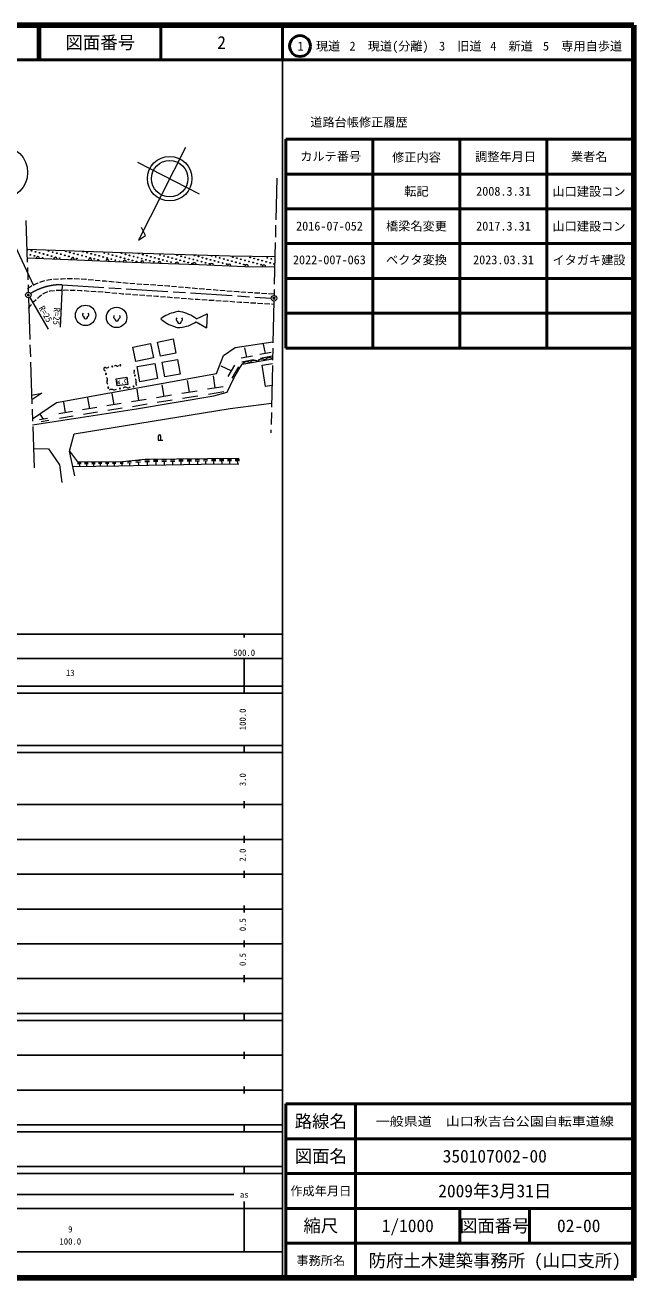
# Model space of a CAD drawing. Units: millimetres, scale not verified. Extents: x 40000 to 680000, y 20000 to 380000.
# Drawn here: x 505006 to 680000, y 20000 to 380000 of the extents above; entities that cross this region are included whole.
import ezdxf
from ezdxf.enums import TextEntityAlignment as Align

# ---------------------------------------------------------------- set-up
doc = ezdxf.new("R2010")
doc.units = ezdxf.units.MM
doc.header["$LTSCALE"] = 1000
doc.header["$PDMODE"] = 32
doc.header["$PDSIZE"] = 500
doc.linetypes.add('CHAIN', pattern=[18.5, 12, -1.5, 3.5, -1.5])
for name, color, linetype, lineweight in [('M-BGD', 7, 'Continuous', 13), ('M-BMK', 2, 'CHAIN', 13), ('M-BMK-SRVR', 3, 'Continuous', 13), ('M-STR-STRC', 7, 'Continuous', 13), ('M-TTL', 2, 'Continuous', 140), ('M-TTL-BAND', 7, 'Continuous', 25), ('M-TTL-FRAM', 2, 'Continuous', 50), ('M-TTL-LINE', 7, 'Continuous', 50)]:
    doc.layers.add(name, color=color, linetype=linetype, lineweight=lineweight)
for name, color, linetype in [('M-BGD-HTXT', 7, 'Continuous'), ('M-OTRS', 6, 'Continuous'), ('M-TTL-TXT', 7, 'Continuous')]:
    doc.layers.add(name, color=color, linetype=linetype)
doc.styles.add('ＭＳ ゴシック', font='')
doc.styles.get('ＭＳ ゴシック').set_extended_font_data('MS Gothic')

# ---------------------------------------------------------------- blocks, each defined once
blk = doc.blocks.new('園庭')
at = {"color": 7, "linetype": 'Continuous', "lineweight": 13}
for centre, start, end in [((-0.4, 0.4), 131.4195, 251.1424), ((0.4, 0.4), 288.8576, 48.5806), ((0, -0.25), 172.1402, 7.8598)]:
    blk.add_arc(centre, 0.6, start, end, dxfattribs=at)
blk = doc.blocks.new('記念碑')
at = {"color": 7, "linetype": 'Continuous', "lineweight": 13}
for p, q in [((-0.6, 1.9), (-0.6, 0)), ((-0.6, 0), (1.4, 0)), ((0.6, 0), (0.6, 1.9))]:
    blk.add_line(p, q, dxfattribs=at)
blk.add_arc((0, 1.9), 0.6, 0, 180, dxfattribs=at)

msp = doc.modelspace()

# ---------------------------------------------------------------- linework, layer by layer
at = {"layer": 'M-BGD'}
for p, q in [((505518, 315639), (532928, 314693)), ((532928, 314693), (547854, 314151)), ((547854, 314151), (563844, 313705)), ((563844, 313705), (576818, 313520)), ((505602, 313094), (519900, 312539)), ((519900, 312539), (533157, 311922)), ((533157, 311922), (546206, 311454)), ((546206, 311454), (555092, 311159)), ((555092, 311159), (568136, 310649)), ((568136, 310649), (576749, 310504)), ((509268, 306129), (510695, 306591)), ((511183, 306696), (512661, 306953)), ((513159, 306991), (514657, 307060)), ((515156, 307083), (515678, 307107)), ((515678, 307107), (516655, 307140)), ((517155, 307157), (518458, 307201)), ((518458, 307201), (518654, 307190)), ((519153, 307160), (520650, 307070)), ((521149, 307040), (522501, 306960)), ((522501, 306960), (522646, 306947)), ((523144, 306902), (524639, 306770)), ((525137, 306726), (526631, 306593)), ((527129, 306549), (528102, 306463)), ((528102, 306463), (528623, 306415)), ((529121, 306369), (530614, 306231)), ((531112, 306185), (532606, 306048)), ((533104, 306002), (534598, 305864)), ((505736, 304294), (506817, 305046)), ((506817, 305046), (506982, 305125)), ((507434, 305339), (508745, 305960)), ((508745, 305960), (508792, 305975)), ((509262, 302134), (509750, 302479)), ((510159, 302767), (510498, 303006)), ((510498, 303006), (511511, 303395)), ((511978, 303574), (512223, 303668)), ((512223, 303668), (513457, 303761)), ((513956, 303790), (515455, 303838)), ((515955, 303854), (516682, 303877)), ((516682, 303877), (517454, 303856)), ((517954, 303842), (519453, 303800)), ((519953, 303786), (521034, 303756)), ((521034, 303756), (521452, 303726)), ((521950, 303691), (523447, 303584)), ((523945, 303548), (525442, 303441)), ((525940, 303405), (527436, 303298)), ((527935, 303262), (528354, 303233)), ((528354, 303233), (529430, 303137)), ((529928, 303092), (531422, 302959)), ((531920, 302915), (533028, 302816)), ((533028, 302816), (533415, 302789)), ((533913, 302753), (535410, 302647)), ((535095, 305818), (535100, 305818)), ((535100, 305818), (536592, 305717)), ((535908, 302612), (537405, 302505)), ((537091, 305684), (538587, 305583)), ((537903, 302470), (539400, 302364)), ((539086, 305549), (540583, 305448)), ((541082, 305414), (542578, 305313)), ((543077, 305280), (544574, 305179)), ((545073, 305145), (546248, 305066)), ((546248, 305066), (546569, 305038)), ((547067, 304995), (548561, 304866)), ((549060, 304822), (550554, 304693)), ((551052, 304650), (552546, 304521)), ((553045, 304477), (554539, 304348)), ((555037, 304305), (556335, 304193)), ((556335, 304193), (556532, 304177)), ((557030, 304137), (558525, 304019)), ((559024, 303979), (560519, 303860)), ((561018, 303820), (562513, 303701)), ((563011, 303662), (564507, 303543)), ((565005, 303503), (566301, 303400)), ((566301, 303400), (566500, 303388)), ((566999, 303356), (568497, 303262)), ((568996, 303231), (570493, 303137)), ((570992, 303106), (572489, 303012)), ((572988, 302980), (574485, 302886)), ((574984, 302855), (576481, 302761)), ((505973, 298529), (506552, 299394)), ((506552, 299394), (506851, 299742)), ((507176, 300121), (507567, 300576)), ((507567, 300576), (508238, 301176)), ((508611, 301509), (508737, 301621)), ((508737, 301621), (509262, 302134)), ((539898, 302328), (541395, 302222)), ((541893, 302186), (542860, 302118)), ((542860, 302118), (543389, 302075)), ((543887, 302034), (545383, 301913)), ((545881, 301873), (547376, 301752)), ((547874, 301712), (549370, 301590)), ((549868, 301550), (551363, 301429)), ((551862, 301392), (553358, 301284)), ((553856, 301248), (554639, 301191)), ((554639, 301191), (555353, 301147)), ((555852, 301117), (557349, 301026)), ((557848, 300996), (559346, 300904)), ((559845, 300874), (561342, 300783)), ((561841, 300752), (563338, 300661)), ((563837, 300626), (565333, 300514)), ((565831, 300477), (566700, 300412)), ((566700, 300412), (567328, 300375)), ((567827, 300345), (569324, 300257)), ((569824, 300227), (571321, 300139)), ((571820, 300110), (573317, 300021)), ((573817, 299992), (575314, 299903)), ((575813, 299874), (576506, 299833)), ((554232, 295549), (557341, 297026)), ((557341, 297026), (557166, 293017)), ((554197, 294759), (557166, 293017)), ((536018, 287466), (541086, 288475)), ((541086, 288475), (541901, 284384)), ((543090, 288917), (547586, 289796)), ((543892, 284814), (543090, 288917)), ((547586, 289796), (548388, 285693)), ((565370, 287313), (576258, 288967)), ((574096, 285608), (573541, 288269)), ((536833, 283374), (536018, 287466)), ((548388, 285693), (543892, 284814)), ((560007, 279861), (562025, 285083)), ((562025, 285083), (565370, 287313)), ((570411, 284896), (567093, 284271)), ((568752, 284584), (568197, 287244)), ((575755, 285921), (572437, 285295)), ((575986, 284819), (572667, 284193)), ((541901, 284384), (536833, 283374)), ((537212, 281874), (542296, 282787)), ((537997, 277498), (537212, 281874)), ((542296, 282787), (543081, 278411)), ((544435, 283144), (548796, 283939)), ((545211, 278884), (544435, 283144)), ((548796, 283939), (549572, 279679)), ((564242, 280663), (561321, 282008)), ((565240, 282277), (563245, 279050)), ((566388, 281748), (564394, 278521)), ((565030, 278584), (566461, 281062)), ((566461, 281062), (567428, 282532)), ((570641, 283795), (567323, 283169)), ((567428, 282532), (576147, 284101)), ((573169, 282306), (576117, 282776)), ((574157, 276118), (573169, 282306)), ((513998, 271534), (560007, 279861)), ((531222, 278377), (534266, 278788)), ((531495, 276354), (531222, 278377)), ((534266, 278788), (534539, 276765)), ((543081, 278411), (537997, 277498)), ((549572, 279679), (545211, 278884)), ((552263, 274493), (551715, 277887)), ((559684, 275722), (559125, 279188)), ((563130, 274525), (565030, 278584)), ((506904, 273679), (509845, 274251)), ((509845, 274251), (506950, 272270)), ((530604, 270905), (530090, 274092)), ((534539, 276765), (531495, 276354)), ((537725, 272085), (537199, 275340)), ((547096, 273628), (542792, 272933)), ((544944, 273280), (544407, 276605)), ((554461, 274847), (550066, 274138)), ((561928, 276084), (557441, 275360)), ((562167, 274599), (557681, 273874)), ((559282, 273416), (563130, 274525)), ((575972, 276407), (574157, 276118)), ((507128, 266894), (513998, 271534)), ((516654, 268595), (516161, 271648)), ((525600, 270068), (521561, 269416)), ((523581, 269742), (523077, 272862)), ((532667, 271238), (528541, 270572)), ((539832, 272425), (535617, 271744)), ((540057, 271030), (535843, 270349)), ((537050, 269770), (559282, 273416)), ((547326, 272203), (543022, 271508)), ((554696, 273393), (550301, 272683)), ((563931, 269779), (575856, 271316)), ((507186, 265127), (537050, 269770)), ((511462, 266949), (509196, 266587)), ((510329, 266768), (509363, 268220)), ((518630, 268914), (514677, 268276)), ((518841, 267605), (514888, 266967)), ((519100, 262561), (563931, 269779)), ((525816, 268731), (521777, 268079)), ((532887, 269872), (528761, 269206)), ((511876, 266327), (509610, 265964)), ((517805, 257558), (519100, 262561)), ((507412, 258292), (511742, 258250)), ((511742, 258250), (514949, 253608)), ((519274, 250475), (517805, 257558)), ((517805, 257558), (520118, 254520)), ((514949, 253608), (515614, 248587)), ((518727, 253113), (531992, 253317)), ((520106, 254348), (521100, 254356)), ((520108, 254018), (521103, 254026)), ((520118, 254520), (532977, 254621)), ((520605, 254022), (520611, 253251)), ((522135, 254364), (523116, 254371)), ((522138, 254038), (523118, 254046)), ((522628, 254042), (522634, 253282)), ((524149, 254379), (525116, 254387)), ((524152, 254058), (525118, 254066)), ((524635, 254062), (524641, 253313)), ((526148, 254395), (527100, 254402)), ((526150, 254078), (527103, 254086)), ((526626, 254082), (526632, 253344)), ((528131, 254410), (529070, 254417)), ((528133, 254098), (529072, 254105)), ((528603, 254102), (528608, 253374)), ((530160, 254404), (531099, 254411)), ((530162, 254092), (531101, 254099)), ((530632, 254095), (530637, 253368)), ((531992, 253317), (540518, 253508)), ((532305, 254424), (533244, 254431)), ((532307, 254112), (533246, 254120)), ((532777, 254116), (532782, 253389)), ((532977, 254621), (539547, 255223)), ((534473, 254581), (535525, 254701)), ((534483, 254230), (535535, 254351)), ((535009, 254290), (535032, 253472)), ((536867, 254797), (538197, 254942)), ((536879, 254390), (538209, 254535)), ((537544, 254462), (537572, 253513)), ((539434, 255059), (540764, 255073)), ((539438, 254618), (540768, 254631)), ((539547, 255223), (566464, 255518)), ((540103, 254624), (540114, 253594)), ((540518, 253508), (555587, 253870)), ((541897, 255084), (543209, 255098)), ((541901, 254648), (543214, 254662)), ((542557, 254655), (542568, 253638)), ((544340, 255109), (545636, 255122)), ((544345, 254679), (545640, 254692)), ((544992, 254686), (545002, 253682)), ((546765, 255134), (548043, 255147)), ((546769, 254709), (548047, 254722)), ((547408, 254716), (547418, 253726)), ((549170, 255158), (550431, 255171)), ((549174, 254739), (550435, 254752)), ((549804, 254746), (549814, 253769)), ((551556, 255182), (552800, 255195)), ((551560, 254769), (552804, 254782)), ((552182, 254775), (552192, 253812)), ((553923, 255206), (555150, 255219)), ((553927, 254799), (555155, 254811)), ((554541, 254805), (554551, 253854)), ((555587, 253870), (566431, 253902)), ((556272, 255230), (557482, 255242)), ((556276, 254828), (557487, 254840)), ((556881, 254834), (556891, 253897)), ((558602, 255254), (559796, 255266)), ((558606, 254857), (559800, 254869)), ((559203, 254863), (559213, 253938)), ((560914, 255277), (562091, 255289)), ((560918, 254886), (562095, 254898)), ((561507, 254892), (561516, 253980)), ((563207, 255300), (564369, 255312)), ((563211, 254915), (564373, 254927)), ((563792, 254921), (563801, 254021)), ((565428, 255299), (566590, 255311)), ((565432, 254914), (566594, 254926)), ((566013, 254920), (566022, 254020))]:
    msp.add_line(p, q, dxfattribs=at)
for centre, radius in [((505681, 315470), 120), ((506529, 314001), 120), ((506840, 315160), 120), ((507688, 313690), 120), ((507999, 314849), 120), ((509158, 314538), 120), ((510317, 314228), 120), ((511476, 313917), 120), ((511787, 315076), 120), ((512635, 313607), 120), ((512946, 314766), 120), ((514105, 314455), 120), ((515264, 314145), 120), ((516423, 313834), 120), ((516734, 314993), 120), ((517582, 313523), 120), ((517893, 314683), 120), ((518742, 313213), 120), ((519052, 314372), 120), ((520211, 314061), 120), ((521370, 313751), 120), ((521681, 314910), 120), ((522529, 313440), 120), ((522840, 314599), 120), ((523689, 313130), 120), ((523999, 314289), 120), ((525158, 313978), 120), ((526317, 313668), 120), ((527476, 313357), 120), ((527787, 314516), 120), ((528946, 314206), 120), ((530105, 313895), 120), ((531264, 313584), 120), ((532423, 313274), 120), ((532734, 314433), 120), ((533893, 314122), 120), ((535052, 313812), 120), ((536211, 313501), 120), ((537371, 313191), 120), ((537681, 314350), 120), ((538840, 314039), 120), ((539999, 313729), 120), ((541158, 313418), 120), ((542318, 313107), 120), ((543787, 313956), 120), ((544946, 313645), 120), ((546105, 313335), 120), ((548734, 313873), 120), ((549893, 313562), 120), ((551052, 313252), 120), ((553681, 313789), 120), ((554840, 313479), 120), ((555999, 313168), 120), ((558628, 313706), 120), ((559787, 313396), 120), ((560947, 313085), 120), ((564734, 313312), 120), ((569681, 313229), 120), ((574628, 313146), 120), ((510007, 313069), 120), ((514954, 312986), 120), ((519901, 312902), 120), ((524848, 312819), 120), ((526007, 312509), 120), ((528636, 313046), 120), ((529795, 312736), 120), ((530954, 312425), 120), ((532113, 312115), 120), ((533583, 312963), 120), ((534742, 312653), 120), ((535901, 312342), 120), ((537060, 312031), 120), ((538530, 312880), 120), ((539689, 312569), 120), ((540848, 312259), 120), ((542007, 311948), 120), ((543477, 312797), 120), ((544636, 312486), 120), ((545795, 312176), 120), ((546954, 311865), 120), ((547265, 313024), 120), ((548424, 312714), 120), ((549583, 312403), 120), ((550742, 312092), 120), ((551901, 311782), 120), ((552212, 312941), 120), ((553060, 311471), 120), ((553371, 312630), 120), ((554530, 312320), 120), ((555689, 312009), 120), ((556848, 311699), 120), ((557159, 312858), 120), ((558007, 311388), 120), ((558318, 312547), 120), ((559477, 312237), 120), ((560636, 311926), 120), ((561795, 311615), 120), ((562106, 312775), 120), ((562954, 311305), 120), ((563265, 312464), 120), ((564424, 312153), 120), ((565583, 311843), 120), ((565894, 313002), 120), ((566742, 311532), 120), ((567053, 312691), 120), ((567901, 311222), 120), ((568212, 312381), 120), ((569371, 312070), 120), ((570530, 311760), 120), ((570841, 312919), 120), ((571689, 311449), 120), ((572000, 312608), 120), ((572848, 311138), 120), ((573159, 312297), 120), ((574318, 311987), 120), ((575477, 311676), 120), ((575788, 312835), 120), ((576636, 311366), 120), ((522389, 296587), 2928), ((531325, 295986), 2928)]:
    msp.add_circle(centre, radius, dxfattribs=at)
for centre, radius, start, end in [((508698, 312974), 500, 357.77524, 177.77524), ((513694, 312780), 500, 357.77524, 177.77524), ((518691, 312586), 500, 357.77524, 177.77524), ((523686, 312363), 500, 357.337, 177.337), ((528680, 312130), 500, 357.337, 177.337), ((533675, 311904), 500, 357.9471, 177.9471), ((538672, 311725), 500, 357.9471, 177.9471), ((543669, 311545), 500, 357.9471, 177.9471), ((548666, 311373), 500, 358.09855, 178.09855), ((553663, 311207), 500, 358.09855, 178.09855), ((558659, 311020), 500, 357.75974, 177.75974), ((563655, 310824), 500, 357.75974, 177.75974), ((568652, 310641), 500, 359.03552, 179.03552), ((573651, 310556), 500, 359.03552, 179.03552), ((550385, 287076), 10644, 102.22307, 126.80538), ((551102, 303534), 10644, 228.20595, 252.78825), ((549166, 294782), 2889, 78.88774, 110.97752), ((548045, 288006), 9755, 50.63667, 80.09596), ((549217, 295964), 2889, 244.0338, 276.12358), ((548690, 302811), 9755, 274.91536, 304.37465), ((575230, 282944), 1476, 51.60072, 148.79623), ((528051, 281171), 439, 85.0926, 276.14968), ((528472, 282431), 908, 244.98212, 311.7791), ((530067, 281900), 150, 0, 180), ((530067, 281900), 150, 180, 0), ((531004, 281841), 345, 42.80838, 153.95284), ((531511, 282310), 345, 222.80838, 333.95284), ((532384, 282241), 150, 0, 180), ((532384, 282241), 150, 180, 0), ((536120, 280657), 345, 314.65351, 65.79797), ((568690, 281767), 1476, 51.60072, 148.79623), ((570870, 282160), 1476, 51.60072, 148.79623), ((573050, 282552), 1476, 51.60072, 148.79623), ((528262, 279748), 150, 0, 180), ((528262, 279748), 150, 180, 0), ((527761, 278144), 908, 336.06383, 42.86081), ((529421, 277407), 908, 156.06383, 222.86081), ((536605, 280166), 345, 134.65351, 245.79797), ((536565, 279290), 150, 0, 180), ((536565, 279290), 150, 180, 0), ((536073, 277743), 908, 336.82725, 43.62422), ((537743, 277028), 908, 156.82725, 223.62422), ((528920, 275803), 150, 0, 180), ((528920, 275803), 150, 180, 0), ((529899, 274426), 908, 65.41224, 132.20922), ((530655, 276078), 908, 245.41224, 312.20922), ((532253, 275559), 150, 0, 180), ((532253, 275559), 150, 180, 0), ((533852, 275039), 908, 65.41224, 132.20922), ((534607, 276691), 908, 245.41224, 312.20922), ((536206, 276171), 150, 0, 180), ((536206, 276171), 150, 180, 0)]:
    msp.add_arc(centre, radius, start, end, dxfattribs=at)
at = {"layer": 'M-BMK'}
for p, q in [((577330, 336002), (576562, 302298)), ((505248, 323823), (505928, 303241)), ((515650, 305368), (575745, 301549)), ((505980, 301642), (507594, 252772)), ((576526, 300698), (575663, 262863))]:
    msp.add_line(p, q, dxfattribs=at)
msp.add_arc((515391, 288702), 16668, 89.10933, 121.73369, dxfattribs=at)
at = {"layer": 'M-BMK-SRVR'}
for p, q in [((551098, 344856), (537655, 318208)), ((537293, 340615), (555003, 331548)), ((539662, 319545), (538493, 321793)), ((537655, 318208), (539662, 319545)), ((515650, 305368), (515106, 293192)), ((506353, 301748), (511626, 292602))]:
    msp.add_line(p, q, dxfattribs=at)
for centre, radius in [((546570, 335870), 6388), ((546571, 335861), 5211), ((505954, 302441), 800), ((576544, 301498), 800)]:
    msp.add_circle(centre, radius, dxfattribs=at)
at = {"layer": 'M-OTRS'}
for p in [(505954, 302441), (576544, 301498)]:
    msp.add_point(p, dxfattribs=at)
at = {"layer": 'M-STR-STRC'}
msp.add_line((507521, 305073), (498928, 323547), dxfattribs=at)
msp.add_circle((498112, 337664), 7630, dxfattribs=at)
at = {"layer": 'M-TTL'}
for p, q in [((680000, 380000), (40000, 380000)), ((680000, 20000), (680000, 380000)), ((40000, 20000), (680000, 20000))]:
    msp.add_line(p, q, dxfattribs=at)
at = {"layer": 'M-TTL-BAND'}
for p, q in [((579000, 20000), (579000, 370000)), ((40000, 205000), (579000, 205000)), ((568000, 205000), (568000, 204000)), ((68000, 198000), (579000, 198000)), ((568000, 188000), (568000, 198000)), ((40000, 190000), (579000, 190000)), ((40000, 188000), (579000, 188000)), ((40000, 173000), (579000, 173000)), ((568000, 171000), (568000, 173000)), ((40000, 171000), (579000, 171000)), ((40000, 156000), (579000, 156000)), ((568000, 155000), (568000, 157000)), ((46000, 146000), (579000, 146000)), ((568000, 145000), (568000, 147000)), ((568000, 135000), (568000, 137000)), ((52000, 136000), (579000, 136000)), ((46000, 126000), (579000, 126000)), ((568000, 125000), (568000, 127000)), ((52000, 116000), (579000, 116000)), ((568000, 115000), (568000, 117000)), ((46000, 106000), (579000, 106000)), ((568000, 105000), (568000, 107000)), ((40000, 96000), (579000, 96000)), ((40000, 94000), (579000, 94000)), ((568000, 94000), (568000, 96000)), ((49000, 84000), (579000, 84000)), ((568000, 83000), (568000, 85000)), ((40000, 74000), (579000, 74000)), ((568000, 73000), (568000, 75000)), ((40000, 64000), (579000, 64000)), ((40000, 62000), (579000, 62000)), ((568000, 62000), (568000, 64000)), ((40000, 52000), (579000, 52000)), ((568000, 50000), (568000, 52000)), ((40000, 50000), (579000, 50000)), ((71000, 44000), (565000, 44000)), ((40000, 40000), (579000, 40000)), ((568000, 27500), (568000, 42000)), ((68000, 27500), (579000, 27500))]:
    msp.add_line(p, q, dxfattribs=at)
at = {"layer": 'M-TTL-FRAM'}
for p, q in [((580000, 347197), (580000, 287197)), ((580000, 347197), (680000, 347197)), ((580000, 287197), (680000, 287197)), ((680000, 70000), (580000, 70000)), ((580000, 70000), (580000, 20000))]:
    msp.add_line(p, q, dxfattribs=at)
at = {"layer": 'M-TTL-LINE'}
for p, q in [((508747, 380000), (508747, 370000)), ((509247, 380000), (509247, 370000)), ((543997, 380000), (543997, 370000)), ((579000, 380000), (579000, 370000)), ((40000, 370000), (680000, 370000)), ((605000, 347197), (605000, 287197)), ((630000, 347197), (630000, 287197)), ((655000, 347197), (655000, 287197)), ((580000, 337197), (680000, 337197)), ((580000, 327197), (680000, 327197)), ((580000, 317197), (680000, 317197)), ((580000, 307197), (680000, 307197)), ((580000, 297197), (680000, 297197)), ((600000, 70000), (600000, 20000)), ((680000, 60000), (580000, 60000)), ((680000, 50000), (580000, 50000)), ((680000, 40000), (580000, 40000)), ((630000, 40000), (630000, 30000)), ((650000, 40000), (650000, 30000)), ((680000, 30000), (580000, 30000))]:
    msp.add_line(p, q, dxfattribs=at)
msp.add_circle((584031, 373958), 3000, dxfattribs=at)

# ---------------------------------------------------------------- block references
at = {"layer": 'M-BGD'}
for name, p, xscale, yscale in [('園庭', (522430, 296405), 941.3273, 941.3273), ('園庭', (531389, 295752), 941.3273, 941.3273), ('園庭', (549362, 295073), 941.3273, 941.3273), ('記念碑', (543679, 260700), 640, 640)]:
    msp.add_blockref(name, p, dxfattribs=dict(at, xscale=xscale, yscale=yscale))

# ---------------------------------------------------------------- texts
at = {"layer": 'M-BGD-HTXT', "style": 'ＭＳ ゴシック'}
msp.add_text('W.C', height=1320, rotation=7.696, dxfattribs=at).set_placement((532929, 277556), align=Align.MIDDLE_CENTER)
at = {"layer": 'M-BMK-SRVR', "style": 'ＭＳ ゴシック'}
for rotation, p in [(299.963, (508401, 298397)), (267.444, (512757, 298872))]:
    msp.add_text('R=25', height=1833, rotation=rotation, dxfattribs=at).set_placement(p, align=Align.BOTTOM_LEFT)
at = {"layer": 'M-TTL-BAND', "style": 'ＭＳ ゴシック'}
for s, p in [('500.0', (568000, 198195)), ('13', (518000, 192405)), ('as', (568000, 42500)), ('9', (518000, 32523)), ('100.0', (518000, 29033))]:
    msp.add_text(s, height=1833, dxfattribs=at).set_placement(p, align=Align.BOTTOM_CENTER)
for s, p in [('100.0', (569000, 180500)), ('3.0', (569000, 163174)), ('2.0', (569000, 141500)), ('0.5', (569000, 121500)), ('0.5', (569000, 111500))]:
    msp.add_text(s, height=1833, rotation=90, dxfattribs=at).set_placement(p, align=Align.BOTTOM_CENTER)
at = {"layer": 'M-TTL-TXT', "style": 'ＭＳ ゴシック'}
for s, height, p in [('図面番号', 3666, (526622, 375000)), ('2', 3666, (561497, 375000)), ('1\u3000現道', 2566, (589448, 373958)), ('2\u3000現道(分離)', 2566, (609619, 373958)), ('3\u3000旧道', 2566, (630121, 373958)), ('4\u3000新道', 2566, (644824, 373958)), ('5\u3000専用自歩道', 2566, (665228, 373958)), ('道路台帳修正履歴', 2566, (600968, 352113)), ('カルテ番号', 2566, (592839, 342277)), ('修正内容', 2566, (617509, 342023)), ('調整年月日', 2566, (643089, 342197)), ('業者名', 2566, (667134, 342197)), ('転記', 2566, (617500, 332245)), ('2008.3.31', 2566, (642500, 332245)), ('山口建設コン', 2566, (667077, 332189)), ('2016-07-052', 2566, (592500, 322245)), ('橋梁名変更', 2566, (617500, 322245)), ('2017.3.31', 2566, (642500, 322245)), ('山口建設コン', 2566, (667077, 322189)), ('路線名', 3666, (590000, 65000)), ('路線名', 3666, (590000, 65000)), ('図面名', 3666, (590000, 55000)), ('図面名', 3666, (590000, 55000)), ('350107002-00', 3666, (640000, 55000)), ('2009年3月31日', 3666, (640000, 45000)), ('作成年月日', 2566, (590000, 45000)), ('作成年月日', 2566, (590000, 45000)), ('縮尺', 3666, (590000, 35000)), ('縮尺', 3666, (590000, 35000)), ('1/1000', 3666, (615000, 35000)), ('図面番号', 3666, (640000, 35000)), ('図面番号', 3666, (640000, 35000)), ('02-00', 3666, (664125, 35000)), ('事務所名', 2566, (590000, 25000)), ('事務所名', 2566, (590000, 25000)), ('防府土木建築事務所 (山口支所)', 3666, (640000, 25000))]:
    msp.add_text(s, height=height, dxfattribs=at).set_placement(p, align=Align.MIDDLE_CENTER)
msp.add_text('2022-007-063', height=2566, dxfattribs=at).set_placement((582000, 310495), align=Align.BOTTOM_LEFT)
for s, p in [('ベクタ変換', (617500, 310495)), ('2023.03.31', (642500, 310495)), ('イタガキ建設', (667077, 310439))]:
    msp.add_text(s, height=2566, dxfattribs=at).set_placement(p, align=Align.BOTTOM_CENTER)
at = {"layer": 'M-TTL-TXT', "style": 'ＭＳ ゴシック', "width": 1.15}
msp.add_text('一般県道\u3000山口秋吉台公園自転車道線', height=2566, dxfattribs=at).set_placement((640000, 65000), align=Align.MIDDLE_CENTER)

doc.saveas('drawing.dxf')
